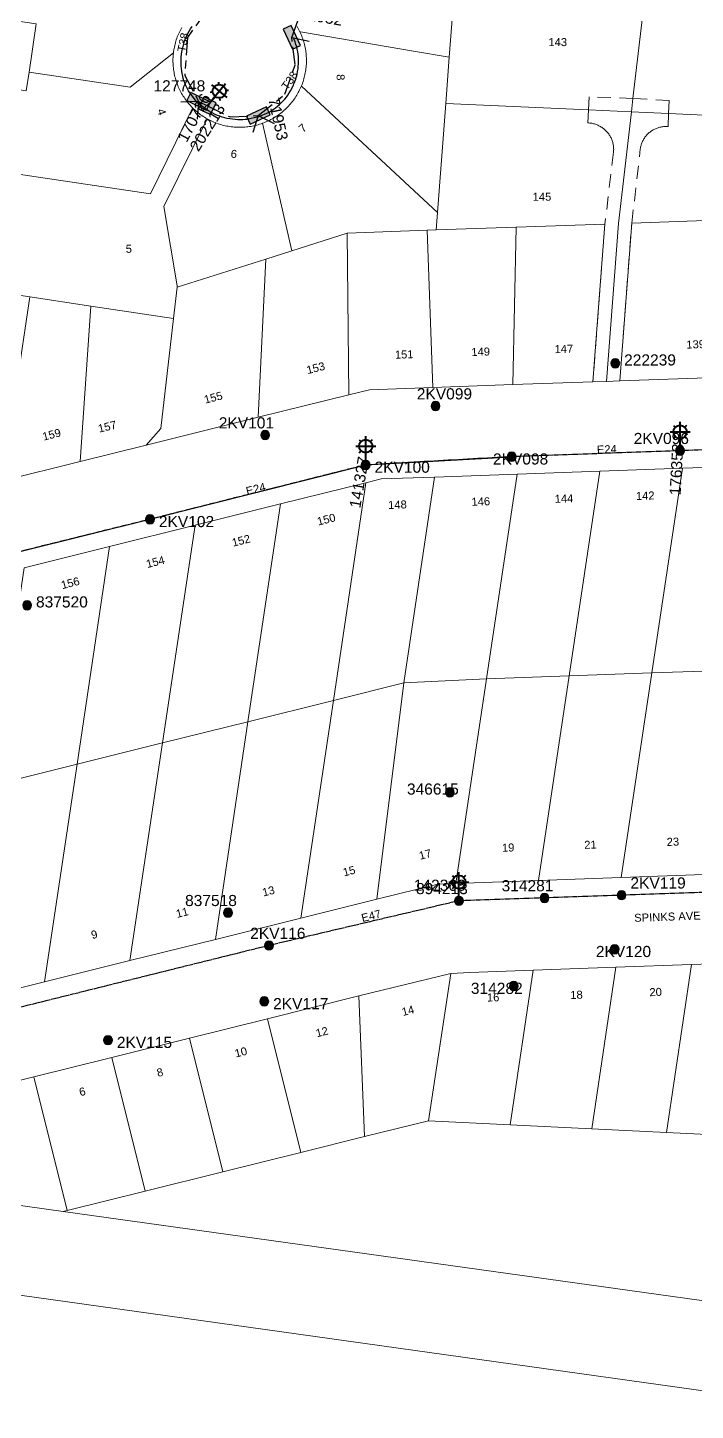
# Model space of a CAD drawing. Header units: metres. Extents: x 267914 to 271639, y 6093026 to 6094842.
# Drawn here: x 270741.1 to 270891.3, y 6093958 to 6094268.9 of the extents above; entities that cross this region are included whole.
import ezdxf
from ezdxf.enums import TextEntityAlignment as Align

# ---------------------------------------------------------------- set-up
doc = ezdxf.new("R2010")
doc.units = ezdxf.units.M
for name, pattern in [('Cable Exist OH', [1, 1, 0]), ('Cable Exist UG', [8.2, 4, -1.2, 1.8, -1.2]), ('Dash', [5, 3, -2])]:
    doc.linetypes.add(name, pattern=pattern)
doc.layers.get('0').update_dxf_attribs({"color": 6})
for name, color, linetype, lineweight in [('Cadastre Easements_SP_EXT', 9, 'Continuous', 5), ('Cadastre Land Parcels_SP_EXT', 9, 'Continuous', 5), ('Cadastre Roads_SP_EXT', 9, 'Continuous', 5)]:
    doc.layers.add(name, color=color, linetype=linetype, lineweight=lineweight)
for name, color, linetype in [('Equip_SP_SL_EXT', 7, 'Continuous'), ('Mains_LV_EXT', 7, 'Continuous'), ('Mains_SL_EXT', 7, 'Continuous'), ('OH_Details_SP_MISC', 7, 'Continuous'), ('SupportsOH_SP_TR_HV_LV_SL_EXT', 7, 'Continuous'), ('SupportsUG_SP_LV_EXT', 7, 'Continuous'), ('SupportsUG_SP_LV_SL_EXT', 7, 'Continuous'), ('Trench_SP_EXT', 7, 'Continuous')]:
    doc.layers.add(name, color=color, linetype=linetype)
doc.layers.get('0').freeze()
doc.styles.add('COLUMN_LABEL', font='arial.ttf')
doc.styles.add('iecARIAL', font='arial.ttf', dxfattribs={"height": 2})
doc.styles.add('POLE_LABEL', font='arial.ttf')
doc.styles.get("Standard").update_dxf_attribs({"font": 'arial.ttf'})

# ---------------------------------------------------------------- blocks, each defined once
blk = doc.blocks.new('COLUMN_EXT')
blk.add_hatch(color=256).paths.add_polyline_path([(-1.49, 1.48), (-1.49, -1.49), (1.48, -1.49), (1.48, 1.48)])
blk.add_lwpolyline([(-1.49, -1.49), (1.48, -1.49), (1.48, 1.48), (-1.49, 1.48)], close=True)
for tag, height, style, flags, p in [('ASSET_NUM', 2.5, 'COLUMN_LABEL', 8, (2, 2)), ('STRUCTURE_PLANT_NUMBER', 0.2, 'POLE_LABEL', 9, (1.81, 0.03)), ('STREET_CODE', 0.2, 'COLUMN_LABEL', 9, (1.81, -0.2))]:
    blk.add_attdef(tag, text='', height=height, dxfattribs=dict(style=style, flags=flags)).set_placement(p, align=Align.MIDDLE_LEFT)
at = {"flags": 1}
blk.add_attdef('Z', (1.81, -2.35), '', height=0.2, dxfattribs=at)
at = {"flags": 9}
for tag, p in [('COLUMN_TYPE', (1.81, -0.4)), ('OWNED_BY', (1.81, -0.6)), ('STATE', (1.81, -0.8)), ('USAGE', (1.81, -1)), ('STREETNAME', (1.81, -1.6)), ('SUBURB', (1.81, -1.8)), ('LEGEND', (1.81, -1.2)), ('LOCATION', (1.81, -1.4)), ('NOTES', (1.81, -2))]:
    blk.add_attdef(tag, text='', height=0.2, dxfattribs=at).set_placement(p, align=Align.MIDDLE_LEFT)
blk = doc.blocks.new('PILLAR_EXT')
blk.add_hatch(color=256).paths.add_polyline_path([(-2.475, 0.99), (-2.475, -0.99), (2.475, -0.99), (2.475, 0.99)])
blk.add_lwpolyline([(-2.475, -0.99), (2.475, -0.99), (2.475, 0.99), (-2.475, 0.99)], close=True)
at = {"style": 'iecARIAL', "flags": 8}
blk.add_attdef('ASSET_NUM', (1.5, 3.5), '', height=2.5, dxfattribs=at)
for tag, p, flags in [('OWNED_BY', (0, -0.2), 9), ('STATE', (0, -0.4), 9), ('SUPPORT_TYPE', (0, -0.6), 9), ('STREETNAME', (0, -1.8), 9), ('SUBURB', (0, -2), 1), ('USAGE', (0, -0.8), 9), ('LEGEND', (0, -1), 9), ('LOCATION', (0, -1.2), 9), ('NOTES', (0, -1.4), 9), ('PARENT', (0, -1.6), 9)]:
    blk.add_attdef(tag, p, '', height=0.2, dxfattribs=dict(flags=flags))
blk = doc.blocks.new('SL_LANTERN_EXT')
at = {"lineweight": 40}
for p, q in [((0, 1.97), (0, 6.47)), ((-2.25, 4.22), (2.25, 4.22)), ((-1.46, 5.68), (-1.06, 5.28)), ((-1.46, 2.76), (-1.06, 3.16)), ((1.46, 5.68), (1.06, 5.28)), ((1.46, 2.76), (1.06, 3.16)), ((0, 0), (0, 2.72))]:
    blk.add_line(p, q, dxfattribs=at)
blk.add_circle((0, 4.22), 1.5, dxfattribs=at)
at = {"style": 'iecARIAL', "flags": 8}
blk.add_attdef('ASSET_NUM', (1.5, 1.5), '', height=2.5, dxfattribs=at)
for tag, p, height, flags in [('OPERATING_VOLTAGE', (0.98, -1.65), 0.2, 9), ('ORIENTATION', (0.98, -1.85), 0.2, 9), ('OWNED_BY', (0.98, -2.05), 0.2, 9), ('STATE', (0.98, -2.25), 0.2, 9), ('CONSTRUCTED_VOLTAGE', (0.98, -0.65), 0.2, 9), ('CONTROL_TYPE', (0.98, -0.85), 0.2, 9), ('LANTERN_PURPOSE', (0.98, -1.05), 0.2, 9), ('LANTERN_TYPE', (0.98, -1.25), 0.2, 9), ('NO_PHASES', (0.98, -1.45), 0.2, 9), ('USAGE', (0.98, -2.45), 0.2, 9), ('CEXIST', (0.98, -2.65), 0.2, 9), ('CNEW', (0.98, -2.85), 0.2, 9), ('CNUMBER', (0.98, -3.05), 0.2, 9), ('CREMOVE', (0.98, -3.25), 0.2, 9), ('LNUMBER', (2.18, -3.25), 2.5, 8), ('CREPLACE', (0.98, -3.45), 0.2, 9), ('LKINGHEIGHT', (0.98, -3.65), 0.2, 9), ('LBRACKET', (0.98, -3.85), 0.2, 9), ('LBRACKETVOCAB', (0.98, -4.05), 0.2, 9), ('LCATEGORY', (0.98, -4.25), 0.2, 9), ('LCHARGE1', (0.98, -4.45), 0.2, 9), ('LCHARGE1PERCENT', (0.98, -4.65), 0.2, 9), ('LCHARGE2', (0.98, -4.85), 0.2, 9), ('LCHARGE2PERCENT', (0.98, -5.05), 0.2, 9), ('LCHARGE3', (0.98, -5.25), 0.2, 9), ('LCHARGE3PERCENT', (0.98, -5.45), 0.2, 9), ('LEXIST', (0.98, -5.65), 0.2, 9), ('LLAMP', (0.98, -5.85), 0.2, 9), ('LLAMPVOCAB', (0.98, -6.05), 0.2, 9), ('LMAST', (0.98, -6.25), 0.2, 9), ('STREETNAME', (0.98, -9.25), 0.2, 9), ('SUBURB', (0.98, -9.45), 0.2, 1), ('LMASTVOCAB', (0.98, -6.45), 0.2, 9), ('LNEW', (0.98, -6.65), 0.2, 9), ('LANTNUMBER', (0.98, -6.85), 0.2, 9), ('LOUTREACH', (0.98, -7.25), 0.2, 9), ('LOUTREACHVOCAB', (0.98, -7.45), 0.2, 9), ('LRATECODE', (0.98, -7.65), 0.2, 9), ('LREMOVE', (0.98, -7.85), 0.2, 9), ('LREPLACE', (0.98, -8.05), 0.2, 9), ('LTYPE', (0.98, -8.25), 0.2, 9), ('LTYPEVOCAB', (0.98, -8.45), 0.2, 9), ('LEGEND', (0.98, -8.65), 0.2, 9), ('LOCATION', (0.98, -8.85), 0.2, 9), ('NOTES', (0.98, -9.05), 0.2, 9)]:
    blk.add_attdef(tag, p, '', height=height, dxfattribs=dict(flags=flags))
blk = doc.blocks.new('POLE_EXT')
blk.add_hatch(color=256).paths.add_polyline_path([(-1, 0, 1), (1, 0, 1)])
blk.add_lwpolyline([(-1, 0, 1), (1, 0, 1)], format="xyb", close=True)
for tag, height, flags, p in [('pNumber', 2.5, 8, (-17.84, 2.07)), ('OWNED_BY', 0.2, 9, (1.35, -0.4)), ('SPECIAL_USE', 0.2, 9, (1.35, -0.8)), ('STATE', 0.2, 9, (1.35, -1)), ('cLV', 0.2, 9, (1.35, -1.4)), ('hDepth', 0.2, 9, (1.35, -1.6)), ('hDia', 0.2, 9, (1.35, -1.8)), ('cHV', 0.2, 9, (1.35, -2)), ('PARENT', 0.2, 9, (1.35, -0.6)), ('USAGE', 0.2, 9, (1.35, -1.2)), ('LBRACKET', 0.2, 9, (1.35, -2.2)), ('LExisting', 0.2, 9, (1.35, -2.4)), ('LANTNUMBER', 0.2, 9, (1.35, -2.6)), ('LOther', 0.2, 9, (1.35, -2.8)), ('LRemove', 0.2, 9, (1.35, -3)), ('LEGEND', 0.2, 9, (1.35, -3.2)), ('cLinedev', 0.2, 9, (1.35, -3.4)), ('pExisting', 0.2, 9, (1.35, -3.8)), ('pFooting', 0.2, 9, (1.35, -4.4)), ('pNew', 0.2, 9, (1.35, -4.6)), ('pRelocate', 0.2, 9, (1.35, -5)), ('pRemove', 0.2, 9, (1.35, -5.2)), ('pReplace', 0.2, 9, (1.35, -5.4)), ('pStay', 0.2, 9, (1.35, -5.6)), ('pType', 0.2, 9, (1.35, -5.8)), ('cspan', 0.2, 9, (1.35, -6)), ('STREETNAME', 0.2, 9, (1.35, -6.2)), ('LOCATION', 0.2, 9, (1.35, -3.6)), ('PFNUMBER', 0.2, 9, (1.35, -4)), ('NEWPFNUMBER', 0.2, 9, (1.35, -4.2)), ('SUBURB', 0.2, 9, (1.35, -6.4)), ('OPERATED_BY', 0.2, 9, (1.36, -7.01)), ('NOTES', 0.2, 9, (1.35, -6.6)), ('MAINTAINED_BY', 0.2, 9, (1.36, -6.81))]:
    blk.add_attdef(tag, text='', height=height, dxfattribs=dict(flags=flags)).set_placement(p, align=Align.MIDDLE_LEFT)
at = {"style": 'POLE_LABEL'}
for tag, height, flags, p in [('ASSET_NUM', 2.5, 8, (2, 2)), ('STRUCTURE_PLANT_NUMBER', 0.2, 9, (1.35, 0.03)), ('STREET_CODE', 0.2, 9, (1.35, -0.2))]:
    blk.add_attdef(tag, text='', height=height, dxfattribs=dict(at, flags=flags)).set_placement(p, align=Align.MIDDLE_LEFT)
at = {"flags": 1}
blk.add_attdef('Z', (1.35, -7.33), '', height=0.2, dxfattribs=at)

msp = doc.modelspace()

# ---------------------------------------------------------------- linework, layer by layer
at = {"layer": 'Cadastre Easements_SP_EXT', "linetype": 'Dash'}
msp.add_lwpolyline([(270885.29388, 6094249.5671), (270885.43519, 6094252.48833), (270877.2876, 6094252.92914), (270867.43888, 6094253.28902), (270867.29994, 6094250.37277), (270867.16794, 6094247.43899), (270867.38283, 6094247.42644), (270867.59728, 6094247.40609), (270867.80849, 6094247.37775), (270868.01667, 6094247.34204), (270868.22269, 6094247.29962), (270868.42784, 6094247.24899), (270868.63018, 6094247.19359), (270868.83078, 6094247.12888), (270869.02922, 6094247.05942), (270869.22464, 6094246.98281), (270869.41767, 6094246.90014), (270869.60767, 6094246.80839), (270869.79378, 6094246.71252), (270869.9775, 6094246.60973), (270870.15755, 6094246.50001), (270870.33262, 6094246.38597), (270870.50379, 6094246.26695), (270870.67021, 6094246.13884), (270870.83273, 6094246.00661), (270870.99114, 6094245.86941), (270871.14262, 6094245.72594), (270871.28999, 6094245.57835), (270871.43346, 6094245.42579), (270871.56958, 6094245.26803), (270871.70007, 6094245.10724), (270871.82602, 6094244.94018), (270871.94461, 6094244.76922), (270872.05757, 6094244.59588), (270872.16491, 6094244.41843), (270872.2651, 6094244.236), (270872.35859, 6094244.05228), (270872.44666, 6094243.86336), (270872.52652, 6094243.67335), (270872.60074, 6094243.48119), (270872.66783, 6094243.28491), (270872.72669, 6094243.0895), (270872.77992, 6094242.88868), (270872.8258, 6094242.68785), (270872.86281, 6094242.48487), (270872.89483, 6094242.28167), (270872.91886, 6094242.07738), (270872.93465, 6094241.87266), (270872.94396, 6094241.66708), (270872.94591, 6094241.46215), (270872.9405, 6094241.257), (270872.92621, 6094241.05249), (270872.90695, 6094240.84713), (270870.99416, 6094224.68224), (270868.28826, 6094189.20443), (270871.29778, 6094189.30874), (270874.31704, 6094189.41543), (270877.02208, 6094224.89301), (270878.93573, 6094241.56645), (270878.96495, 6094241.76814), (270879.00217, 6094241.9681), (270879.0461, 6094242.16719), (270879.09739, 6094242.3665), (270879.15538, 6094242.56212), (270879.22052, 6094242.75472), (270879.29236, 6094242.94667), (270879.37178, 6094243.13473), (270879.45683, 6094243.32105), (270879.54924, 6094243.50348), (270879.64748, 6094243.68309), (270879.75157, 6094243.85881), (270879.86215, 6094244.03193), (270879.97966, 6094244.20008), (270880.10279, 6094244.36346), (270880.23177, 6094244.52295), (270880.36572, 6094244.67747), (270880.50552, 6094244.82938), (270880.65116, 6094244.97437), (270880.80091, 6094245.11547), (270880.95672, 6094245.24985), (270881.11816, 6094245.38034), (270881.28154, 6094245.50391), (270881.45077, 6094245.6225), (270881.62324, 6094245.73546), (270881.80091, 6094245.84236), (270881.98118, 6094245.94256), (270882.16577, 6094246.03669), (270882.35274, 6094246.12412), (270882.54426, 6094246.20549), (270882.73729, 6094246.28015), (270882.93227, 6094246.34875), (270883.13309, 6094246.41064), (270883.3324, 6094246.46452), (270883.53452, 6094246.51235), (270883.73902, 6094246.55238), (270883.9446, 6094246.58636), (270884.1504, 6094246.61254), (270884.35815, 6094246.63289), (270884.57087, 6094246.64414), (270884.78295, 6094246.64847), (270884.99675, 6094246.64695), (270885.2084, 6094246.63656), (270885.29388, 6094249.5671)], close=True, dxfattribs=at)
at = {"layer": 'Cadastre Land Parcels_SP_EXT', "linetype": 'Continuous'}
for points in [[(270801.74854, 6094269.09967), (270801.91841, 6094268.80544), (270802.08191, 6094268.50705), (270802.23808, 6094268.20557), (270802.38781, 6094267.90091), (270802.49027, 6094267.8836), (270827.90737, 6094263.57889), (270835.96577, 6094262.21335), (270837.3473, 6094280.30317)], [(270743.07987, 6094269.74318), (270741.45455, 6094258.84549), (270764.22723, 6094255.4529), (270773.92889, 6094263.15957), (270773.92889, 6094263.15957), (270773.97094, 6094263.49603), (270774.0204, 6094263.83063), (270774.078, 6094264.16541), (270774.14301, 6094264.49746), (270774.21536, 6094264.8287), (270774.29512, 6094265.1581), (270774.3823, 6094265.48563), (270774.47682, 6094265.81149), (270774.57876, 6094266.13453), (270774.6882, 6094266.45473), (270774.80498, 6094266.77308), (270774.92829, 6094267.08869), (270775.05911, 6094267.40148), (270775.19647, 6094267.71144), (270775.34133, 6094268.01769), (270775.49273, 6094268.32102), (270775.65164, 6094268.62056), (270775.81709, 6094268.91638)], [(270738.06046, 6094236.08138), (270768.74068, 6094231.50955), (270778.19545, 6094250.76085), (270778.23113, 6094250.83443), (270777.99484, 6094251.07514), (270777.76421, 6094251.32203), (270777.53825, 6094251.57307), (270777.31874, 6094251.83021), (270777.1056, 6094252.09141), (270776.89731, 6094252.35782), (270776.69618, 6094252.62829), (270776.5007, 6094252.90398), (270776.31078, 6094253.18373), (270776.12811, 6094253.46772), (270775.95189, 6094253.7548), (270775.78202, 6094254.047), (270775.61861, 6094254.3423), (270775.46173, 6094254.64183), (270775.312, 6094254.94455), (270775.16873, 6094255.25036), (270775.03279, 6094255.55934), (270774.90408, 6094255.87151), (270774.90408, 6094255.87151), (270774.78183, 6094256.18589), (270774.66682, 6094256.50336), (270774.55915, 6094256.824), (270774.45871, 6094257.14589), (270774.36561, 6094257.47086), (270774.27975, 6094257.79707), (270774.20122, 6094258.12541), (270774.13003, 6094258.45595), (270774.06687, 6094258.78773), (270774.01113, 6094259.12065), (270773.96184, 6094259.45472), (270773.92147, 6094259.79004), (270773.88764, 6094260.12552), (270773.86194, 6094260.46225), (270773.84356, 6094260.80012), (270773.8334, 6094261.1372), (270773.82969, 6094261.47542), (270773.8342, 6094261.81285), (270773.84683, 6094262.15046), (270773.86679, 6094262.48736), (270773.89418, 6094262.82338), (270773.92889, 6094263.15957), (270764.22723, 6094255.4529), (270741.45455, 6094258.84549), (270740.83128, 6094254.66233)], [(270734.0839, 6094209.4226), (270741.62451, 6094208.29874), (270755.32136, 6094206.2557), (270773.9841, 6094203.47207), (270774.80445, 6094210.49831), (270774.75047, 6094210.82435), (270771.78815, 6094228.60977), (270781.49131, 6094248.36483), (270781.49131, 6094248.36483), (270781.19478, 6094248.53549), (270780.90302, 6094248.71312), (270780.61435, 6094248.89686), (270780.33124, 6094249.08766), (270780.05123, 6094249.28455), (270779.77678, 6094249.48754), (270779.50621, 6094249.69759), (270779.24122, 6094249.91277), (270778.9809, 6094250.13502), (270778.72544, 6094250.36238), (270778.47546, 6094250.59585), (270778.23113, 6094250.83443), (270778.19545, 6094250.76085), (270768.74068, 6094231.50955), (270738.06046, 6094236.08138)]]:
    msp.add_lwpolyline(points, dxfattribs=at)
for points in [[(270877.28751, 6094252.92915), (270879.81532, 6094274.43929), (270873.80084, 6094275.1115), (270855.10754, 6094277.20092), (270837.3473, 6094280.30317), (270835.96577, 6094262.21335), (270835.17122, 6094251.79558), (270867.29992, 6094250.37289), (270876.94637, 6094249.91136), (270877.28751, 6094252.92915)], [(270743.07987, 6094269.74318), (270703.87185, 6094275.58082), (270701.62334, 6094260.49988), (270740.83128, 6094254.66233), (270741.45455, 6094258.84549), (270743.07987, 6094269.74318)], [(270928.79152, 6094268.96647), (270910.65719, 6094270.99264), (270892.49255, 6094273.02394), (270879.81532, 6094274.43929), (270877.28751, 6094252.92915), (270876.94637, 6094249.91136), (270885.29389, 6094249.56712), (270925.69643, 6094247.71055), (270928.79152, 6094268.96647)], [(270835.17122, 6094251.79558), (270835.96577, 6094262.21335), (270827.90737, 6094263.57889), (270802.49027, 6094267.8836), (270802.38781, 6094267.90091), (270802.5294, 6094267.59405), (270802.66464, 6094267.284), (270802.79255, 6094266.97086), (270802.91321, 6094266.65551), (270803.02654, 6094266.3369), (270803.13342, 6094266.01625), (270803.23227, 6094265.69339), (270803.32457, 6094265.36833), (270803.40876, 6094265.04114), (270803.48649, 6094264.71175), (270803.55609, 6094264.38112), (270803.61846, 6094264.04837), (270803.6734, 6094263.71545), (270803.7203, 6094263.38031), (270803.75979, 6094263.04492), (270803.79203, 6094262.70846), (270803.81694, 6094262.37173), (270803.83364, 6094262.03386), (270803.84309, 6094261.69572), (270803.84512, 6094261.3575), (270803.83902, 6094261.01998), (270803.82551, 6094260.68228), (270803.80475, 6094260.34441), (270803.77578, 6094260.00839), (270803.73938, 6094259.67211), (270803.69575, 6094259.33662), (270803.6446, 6094259.00299), (270803.58533, 6094258.67015), (270803.51952, 6094258.33811), (270803.44541, 6094258.00881), (270803.36406, 6094257.68039), (270803.27599, 6094257.35373), (270803.1798, 6094257.02991), (270803.07698, 6094256.70785), (270802.96594, 6094256.38861), (270802.84917, 6094256.07212), (270802.72409, 6094255.75756), (270802.76508, 6094255.71878), (270833.29963, 6094227.29794), (270835.17122, 6094251.79558)], [(270813.00309, 6094222.66066), (270817.08317, 6094222.80314), (270830.9998, 6094223.28799), (270832.99903, 6094223.35769), (270833.29963, 6094227.29794), (270802.76508, 6094255.71878), (270802.72409, 6094255.75756), (270802.59247, 6094255.44566), (270802.45423, 6094255.13773), (270802.30857, 6094254.83246), (270802.15708, 6094254.53106), (270801.99738, 6094254.2325), (270801.83184, 6094253.93773), (270801.65968, 6094253.64677), (270801.4809, 6094253.3596), (270801.29549, 6094253.07729), (270801.10425, 6094252.79877), (270800.90638, 6094252.52512), (270800.70189, 6094252.25517), (270800.49237, 6094251.99018), (270800.27622, 6094251.72995), (270800.05494, 6094251.47458), (270799.82713, 6094251.22495), (270799.5942, 6094250.98018), (270799.35544, 6094250.74027), (270799.11173, 6094250.50628), (270798.86289, 6094250.27803), (270798.60823, 6094250.0556), (270798.34933, 6094249.83804), (270798.08539, 6094249.62737), (270797.81642, 6094249.42155), (270797.54312, 6094249.22254), (270797.26566, 6094249.03042), (270796.98318, 6094248.84412), (270796.69724, 6094248.66366), (270796.40698, 6094248.49017), (270796.11336, 6094248.32349), (270795.81551, 6094248.16264), (270795.5142, 6094248.00973), (270795.21025, 6094247.86266), (270794.90206, 6094247.72353), (270794.59122, 6094247.59024), (270794.27781, 6094247.46481), (270793.96088, 6094247.34635), (270800.54351, 6094218.69408), (270813.00309, 6094222.66066)], [(270874.00763, 6094224.78656), (270876.94637, 6094249.91136), (270867.29992, 6094250.37289), (270835.17122, 6094251.79558), (270833.29963, 6094227.29794), (270832.99903, 6094223.35769), (270850.99654, 6094223.98512), (270870.99407, 6094224.68215), (270868.28818, 6094189.2045), (270871.29767, 6094189.30882), (270874.00763, 6094224.78656)], [(270788.9722, 6094246.44439), (270788.63265, 6094246.44571), (270788.29301, 6094246.45402), (270787.9539, 6094246.47027), (270787.61462, 6094246.49447), (270787.27675, 6094246.52574), (270786.93958, 6094246.56488), (270786.60294, 6094246.61107), (270786.26781, 6094246.66522), (270785.93409, 6094246.72741), (270785.60178, 6094246.79754), (270785.27098, 6094246.87377), (270784.94158, 6094246.95893), (270784.6144, 6094247.05009), (270784.2904, 6094247.14937), (270783.96772, 6094247.25661), (270783.64742, 6094247.36985), (270783.33013, 6094247.49113), (270783.01593, 6094247.61948), (270782.70403, 6094247.75489), (270782.39602, 6094247.89631), (270782.09109, 6094248.04577), (270781.78926, 6094248.2023), (270781.49131, 6094248.36483), (270771.78815, 6094228.60977), (270774.75047, 6094210.82435), (270774.80445, 6094210.49831), (270794.68087, 6094216.82664), (270800.54351, 6094218.69408), (270793.96088, 6094247.34635), (270793.64058, 6094247.23373), (270793.31764, 6094247.12897), (270792.99204, 6094247.03118), (270792.66459, 6094246.94126), (270792.33538, 6094246.85823), (270792.0044, 6094246.78217), (270791.67147, 6094246.71495), (270791.33766, 6094246.65374), (270791.00191, 6094246.60145), (270790.66519, 6094246.55604), (270790.32828, 6094246.51868), (270789.98962, 6094246.4882), (270789.6506, 6094246.46665), (270789.31149, 6094246.45199), (270788.9722, 6094246.44439)], [(270874.31697, 6094189.41535), (270877.02198, 6094224.893), (270908.217, 6094225.97993), (270922.60479, 6094226.48166), (270925.69643, 6094247.71055), (270885.29389, 6094249.56712), (270876.94637, 6094249.91136), (270874.00763, 6094224.78656), (270871.29767, 6094189.30882), (270874.31697, 6094189.41535)], [(270830.9998, 6094223.28799), (270817.08317, 6094222.80314), (270813.00309, 6094222.66066), (270813.37047, 6094186.29579), (270818.03196, 6094187.45207), (270832.29502, 6094187.94982), (270830.9998, 6094223.28799)], [(270850.99654, 6094223.98512), (270832.99903, 6094223.35769), (270830.9998, 6094223.28799), (270832.29502, 6094187.94982), (270850.29165, 6094188.57716), (270850.99654, 6094223.98512)], [(270868.28818, 6094189.2045), (270870.99407, 6094224.68215), (270850.99654, 6094223.98512), (270850.29165, 6094188.57716), (270868.28818, 6094189.2045)], [(270902.58305, 6094190.39805), (270908.217, 6094225.97993), (270877.02198, 6094224.893), (270874.31697, 6094189.41535), (270902.58305, 6094190.39805)], [(270813.37047, 6094186.29579), (270813.00309, 6094222.66066), (270800.54351, 6094218.69408), (270794.68087, 6094216.82664), (270792.98047, 6094181.23319), (270813.37047, 6094186.29579)], [(270792.98047, 6094181.23319), (270794.68087, 6094216.82664), (270774.80445, 6094210.49831), (270773.9841, 6094203.47207), (270771.09607, 6094178.74062), (270767.78465, 6094174.97659), (270792.98047, 6094181.23319)], [(270741.62451, 6094208.29874), (270734.0839, 6094209.4226), (270726.54577, 6094210.54451), (270723.84836, 6094192.44807), (270719.45452, 6094162.97846), (270735.46366, 6094166.95281), (270741.62451, 6094208.29874)], [(270755.32136, 6094206.2557), (270741.62451, 6094208.29874), (270735.46366, 6094166.95281), (270752.98611, 6094171.30381), (270755.32136, 6094206.2557)], [(270773.9841, 6094203.47207), (270755.32136, 6094206.2557), (270752.98611, 6094171.30381), (270767.78465, 6094174.97659), (270771.09607, 6094178.74062), (270773.9841, 6094203.47207)], [(270907.00737, 6094170.4317), (270888.41256, 6094169.77336), (270881.5356, 6094123.76231), (270900.12873, 6094124.41862), (270907.00737, 6094170.4317)], [(270825.71945, 6094121.50938), (270832.62821, 6094167.79992), (270820.62302, 6094167.37654), (270817.20083, 6094166.5243), (270809.90429, 6094117.57796), (270825.71945, 6094121.50938)], [(270851.22382, 6094168.45941), (270832.62821, 6094167.79992), (270825.71945, 6094121.50938), (270844.34951, 6094122.44642), (270851.22382, 6094168.45941)], [(270869.81775, 6094169.11687), (270851.22382, 6094168.45941), (270844.34951, 6094122.44642), (270862.94335, 6094123.10388), (270869.81775, 6094169.11687)], [(270888.41256, 6094169.77336), (270869.81775, 6094169.11687), (270862.94335, 6094123.10388), (270881.5356, 6094123.76231), (270888.41256, 6094169.77336)], [(270809.90429, 6094117.57796), (270817.20083, 6094166.5243), (270797.99246, 6094161.75046), (270790.68709, 6094112.80191), (270809.90429, 6094117.57796)], [(270797.99246, 6094161.75046), (270778.78339, 6094156.97555), (270771.47086, 6094108.02373), (270790.68709, 6094112.80191), (270797.99246, 6094161.75046)], [(270778.78339, 6094156.97555), (270759.57511, 6094152.19958), (270752.25454, 6094103.24759), (270771.47086, 6094108.02373), (270778.78339, 6094156.97555)], [(270733.0391, 6094098.47038), (270740.36683, 6094147.42458), (270759.57511, 6094152.19958), (270752.25454, 6094103.24759), (270733.0391, 6094098.47038)], [(270874.64822, 6094077.74896), (270881.5356, 6094123.76231), (270862.94335, 6094123.10388), (270856.05932, 6094077.09062), (270874.64822, 6094077.74896)], [(270900.12873, 6094124.41862), (270881.5356, 6094123.76231), (270874.64822, 6094077.74896), (270893.23791, 6094078.40722), (270900.12873, 6094124.41862)], [(270819.7018, 6094072.88113), (270825.71945, 6094121.50938), (270809.90429, 6094117.57796), (270802.58673, 6094068.62712), (270819.7018, 6094072.88113)], [(270833.41252, 6094076.28936), (270837.46955, 6094076.43431), (270844.34951, 6094122.44642), (270825.71945, 6094121.50938), (270819.7018, 6094072.88113), (270833.41252, 6094076.28936)], [(270856.05932, 6094077.09062), (270862.94335, 6094123.10388), (270844.34951, 6094122.44642), (270837.46955, 6094076.43431), (270856.05932, 6094077.09062)], [(270802.58673, 6094068.62712), (270809.90429, 6094117.57796), (270790.68709, 6094112.80191), (270783.36485, 6094063.84691), (270802.58673, 6094068.62712)], [(270790.68709, 6094112.80191), (270771.47086, 6094108.02373), (270764.14296, 6094059.06962), (270783.36485, 6094063.84691), (270790.68709, 6094112.80191)], [(270764.14296, 6094059.06962), (270771.47086, 6094108.02373), (270752.25454, 6094103.24759), (270744.92028, 6094054.29126), (270764.14296, 6094059.06962)], [(270744.92028, 6094054.29126), (270752.25454, 6094103.24759), (270733.0391, 6094098.47038), (270725.69769, 6094049.51282), (270744.92028, 6094054.29126)], [(270901.6674, 6094019.63202), (270884.83385, 6094020.45528), (270890.46479, 6094058.16951), (270907.51184, 6094058.7737), (270901.6674, 6094019.63202)], [(270831.27337, 6094023.07584), (270836.29481, 6094056.21524), (270815.6468, 6094051.13514), (270816.91402, 6094019.50685), (270831.27337, 6094023.07584)], [(270854.8224, 6094056.90883), (270840.6224, 6094056.37795), (270836.29481, 6094056.21524), (270831.27337, 6094023.07584), (270849.63569, 6094022.17715), (270854.8224, 6094056.90883)], [(270873.41774, 6094057.56637), (270854.8224, 6094056.90883), (270849.63569, 6094022.17715), (270867.9988, 6094021.27836), (270873.41774, 6094057.56637)], [(270890.46479, 6094058.16951), (270873.41774, 6094057.56637), (270867.9988, 6094021.27836), (270884.83385, 6094020.45528), (270890.46479, 6094058.16951)], [(270816.91402, 6094019.50685), (270815.6468, 6094051.13514), (270795.06742, 6094046.02086), (270802.55537, 6094015.9398), (270816.91402, 6094019.50685)], [(270802.55537, 6094015.9398), (270795.06742, 6094046.02086), (270777.56404, 6094041.66739), (270785.05032, 6094011.59128), (270802.55537, 6094015.9398)], [(270785.05032, 6094011.59128), (270777.56404, 6094041.66739), (270760.06217, 6094037.31692), (270767.54695, 6094007.24072), (270785.05032, 6094011.59128)], [(270767.54695, 6094007.24072), (270760.06217, 6094037.31692), (270742.55959, 6094032.9653), (270750.04349, 6094002.89219), (270767.54695, 6094007.24072)], [(270642.22743, 6093997.43359), (270374.61166, 6094034.86772), (270352.30511, 6093874.71017), (270410.54184, 6093825.96788), (270482.14426, 6093871.67753), (270536.88451, 6093881.9386), (270572.05777, 6093888.53122), (270671.50969, 6093866.38447), (270723.80508, 6093763.90909), (270794.73202, 6093730.97666), (270818.25455, 6093717.09501), (270865.33301, 6093693.86), (270905.76506, 6093733.34406), (270955.29457, 6093772.12455), (271042.75217, 6093822.27027), (271057.51962, 6093939.34403), (270683.60543, 6093991.64745), (270642.22743, 6093997.43359)], [(270750.04349, 6094002.89219), (270742.55959, 6094032.9653), (270722.61524, 6094028.00834), (270728.19645, 6094005.59676), (270749.16113, 6094002.67366), (270750.04349, 6094002.89219)], [(271060.76036, 6093962.29116), (271067.91389, 6094010.00571), (270978.12485, 6094015.88884), (270962.83244, 6094016.63692), (270947.54153, 6094017.38599), (270932.24992, 6094018.13399), (270916.95822, 6094018.88305), (270901.6674, 6094019.63202), (270884.83385, 6094020.45528), (270867.9988, 6094021.27836), (270849.63569, 6094022.17715), (270831.27337, 6094023.07584), (270816.91402, 6094019.50685), (270802.55537, 6094015.9398), (270785.05032, 6094011.59128), (270767.54695, 6094007.24072), (270750.04349, 6094002.89219), (270749.16113, 6094002.67366), (271057.28942, 6093959.69745), (271060.76036, 6093962.29116)]]:
    msp.add_lwpolyline(points, close=True, dxfattribs=at)
at = {"layer": 'Cadastre Roads_SP_EXT', "linetype": 'Continuous'}
for points in [[(270775.81708, 6094268.91636), (270775.65159, 6094268.62063), (270775.49273, 6094268.321), (270775.34129, 6094268.01767), (270775.19647, 6094267.71143), (270775.05906, 6094267.40148), (270774.92828, 6094267.0887), (270774.80492, 6094266.77309), (270774.68818, 6094266.45466), (270774.57877, 6094266.13447), (270774.47686, 6094265.81144), (270774.38229, 6094265.48568), (270774.29513, 6094265.15807), (270774.21539, 6094264.82869), (270774.14298, 6094264.49745), (270774.07798, 6094264.16542), (270774.02041, 6094263.83066), (270773.97096, 6094263.49598), (270773.92884, 6094263.15962), (270773.89413, 6094262.82335), (270773.86685, 6094262.48735), (270773.8468, 6094262.15046), (270773.83417, 6094261.81287), (270773.82967, 6094261.47537), (270773.83338, 6094261.13716), (270773.84353, 6094260.80009), (270773.86199, 6094260.46223), (270773.88769, 6094260.12552), (270773.92151, 6094259.79005), (270773.96186, 6094259.45475), (270774.01114, 6094259.12069), (270774.06695, 6094258.78769), (270774.13, 6094258.45602), (270774.20126, 6094258.1254), (270774.27976, 6094257.79708), (270774.3656, 6094257.47088), (270774.45876, 6094257.14582), (270774.55916, 6094256.82404), (270774.66681, 6094256.50331), (270774.78178, 6094256.18585), (270774.90408, 6094255.87157), (270775.03275, 6094255.55932), (270775.16874, 6094255.25034), (270775.31197, 6094254.94454), (270775.46165, 6094254.64183), (270775.61865, 6094254.34238), (270775.78202, 6094254.047), (270775.95183, 6094253.75479), (270776.12809, 6094253.46771), (270776.31071, 6094253.18372), (270776.50065, 6094252.90397), (270776.69616, 6094252.62837), (270776.89732, 6094252.3578), (270777.10564, 6094252.09147), (270777.31872, 6094251.83017), (270777.53825, 6094251.57302), (270777.76413, 6094251.32206), (270777.99487, 6094251.07516), (270778.23109, 6094250.83444), (270778.47552, 6094250.59583), (270778.72543, 6094250.36235), (270778.9809, 6094250.13497), (270779.24122, 6094249.91279), (270779.50614, 6094249.69759), (270779.77671, 6094249.48751), (270780.05125, 6094249.28458), (270780.33127, 6094249.08766), (270780.61438, 6094248.89683), (270780.90305, 6094248.71315), (270781.19481, 6094248.53548), (270781.49134, 6094248.36488), (270781.7892, 6094248.20231), (270782.09111, 6094248.04574), (270782.39603, 6094247.89633), (270782.70404, 6094247.75486), (270783.01594, 6094247.61949), (270783.33013, 6094247.49118), (270783.64741, 6094247.36985), (270783.9677, 6094247.25655), (270784.29037, 6094247.14935), (270784.61445, 6094247.05009), (270784.94153, 6094246.95896), (270785.27091, 6094246.87375), (270785.6018, 6094246.79763), (270785.93409, 6094246.72742), (270786.2678, 6094246.66526), (270786.60292, 6094246.61104), (270786.93954, 6094246.56485), (270787.27678, 6094246.52573), (270787.61464, 6094246.49447), (270787.95391, 6094246.47028), (270788.293, 6094246.45403), (270788.63271, 6094246.44573), (270788.97225, 6094246.4444), (270789.31152, 6094246.452), (270789.65061, 6094246.46666), (270789.65061, 6094246.46666), (270789.98953, 6094246.4882), (270790.32827, 6094246.51867), (270790.66516, 6094246.55611), (270791.00187, 6094246.60141), (270791.33761, 6094246.65378), (270791.67149, 6094246.71497), (270792.0044, 6094246.78217), (270792.33537, 6094246.8582), (270792.66458, 6094246.94121), (270792.99202, 6094247.03111), (270793.3176, 6094247.12895), (270793.64053, 6094247.23368), (270793.96091, 6094247.34636), (270794.27775, 6094247.46486), (270794.59123, 6094247.59026), (270794.90207, 6094247.72351), (270795.21026, 6094247.86268), (270795.5142, 6094248.00971), (270795.8155, 6094248.16266), (270796.11336, 6094248.32346), (270796.40698, 6094248.49018), (270796.69724, 6094248.6637), (270796.98317, 6094248.84411), (270797.26566, 6094249.03044), (270797.54312, 6094249.2225), (270797.81642, 6094249.42154), (270798.0854, 6094249.62738), (270798.34935, 6094249.83808), (270798.60817, 6094250.05558), (270798.86285, 6094250.27802), (270799.11169, 6094250.5062), (270799.3555, 6094250.7403), (270799.59419, 6094250.98023), (270799.82706, 6094251.22492), (270800.05497, 6094251.47456), (270800.27618, 6094251.72994), (270800.49235, 6094251.99018), (270800.7019, 6094252.25519), (270800.90642, 6094252.52505), (270801.10431, 6094252.7988), (270801.29549, 6094253.07731), (270801.48094, 6094253.35963), (270801.65967, 6094253.6468), (270801.83186, 6094253.93776), (270801.99735, 6094254.23253), (270802.15709, 6094254.53109), (270802.30854, 6094254.83248), (270802.45424, 6094255.13766), (270802.59244, 6094255.44567), (270802.7241, 6094255.75748), (270802.84914, 6094256.07211), (270802.96597, 6094256.3886), (270803.07697, 6094256.70783), (270803.17976, 6094257.02988), (270803.27601, 6094257.3537), (270803.36406, 6094257.68034), (270803.44547, 6094258.00884), (270803.51947, 6094258.33804), (270803.58535, 6094258.67007), (270803.6446, 6094259.00298), (270803.69573, 6094259.3366), (270803.73944, 6094259.67207), (270803.77574, 6094260.00834), (270803.80479, 6094260.34443), (270803.82554, 6094260.68229), (270803.83896, 6094261.01997), (270803.84514, 6094261.35748), (270803.84303, 6094261.69578), (270803.83367, 6094262.03381), (270803.81689, 6094262.37176), (270803.79198, 6094262.70847), (270803.75984, 6094263.04491), (270803.72028, 6094263.3803), (270803.67339, 6094263.71542), (270803.61846, 6094264.04833), (270803.55612, 6094264.38116), (270803.48654, 6094264.71168), (270803.40874, 6094265.04106), (270803.32458, 6094265.36833), (270803.23221, 6094265.69338), (270803.13349, 6094266.01622), (270803.02655, 6094266.33695), (270802.91317, 6094266.65547), (270802.79254, 6094266.97081), (270802.66459, 6094267.28403), (270802.52948, 6094267.59407), (270802.38784, 6094267.90093), (270802.23807, 6094268.20559), (270802.08186, 6094268.50706), (270801.9184, 6094268.80545), (270801.7485, 6094269.09968)], [(270902.58307, 6094190.39807), (270874.31693, 6094189.4154), (270871.29767, 6094189.30882), (270868.28821, 6094189.20453), (270850.29158, 6094188.57721), (270832.29505, 6094187.94979), (270818.03199, 6094187.4521), (270813.37051, 6094186.29583), (270792.98045, 6094181.23317), (270767.78461, 6094174.97662), (270752.98616, 6094171.30381), (270735.46365, 6094166.95281)], [(270740.36682, 6094147.42452), (270759.57509, 6094152.19957), (270778.78336, 6094156.97549), (270797.99251, 6094161.75045), (270817.20086, 6094166.52435), (270820.62306, 6094167.3765), (270832.62823, 6094167.79992), (270851.22383, 6094168.45948), (270869.81775, 6094169.11692), (270888.41256, 6094169.77329), (270907.00736, 6094170.4317)], [(270893.23785, 6094078.40722), (270874.64816, 6094077.74899), (270856.05936, 6094077.09067), (270837.46959, 6094076.4343), (270833.41247, 6094076.28939), (270819.70177, 6094072.88114), (270802.5867, 6094068.62718), (270783.36492, 6094063.84693), (270764.14297, 6094059.06959), (270744.92031, 6094054.29119), (270725.69765, 6094049.51279)], [(270722.61525, 6094028.0084), (270742.55963, 6094032.96535), (270760.06218, 6094037.31688), (270777.56403, 6094041.66735), (270795.06738, 6094046.02091), (270815.64685, 6094051.13514), (270836.29486, 6094056.21519), (270840.62237, 6094056.37794), (270854.82237, 6094056.90884), (270873.4178, 6094057.56636), (270890.46478, 6094058.16949), (270907.51185, 6094058.77368)]]:
    msp.add_lwpolyline(points, dxfattribs=at)
msp.add_lwpolyline([(271057.28944, 6093959.69746), (270749.16119, 6094002.67365), (270728.19644, 6094005.59675), (270686.5412, 6094011.40683), (270685.06385, 6094001.46422), (270683.60548, 6093991.64745), (271057.51956, 6093939.34404), (271057.28944, 6093959.69746)], close=True, dxfattribs=at)
at = {"layer": 'Mains_LV_EXT', "linetype": 'Cable Exist UG'}
for points in [[(270782.99412, 6094274.98003), (270777.06701, 6094266.61901), (270776.47217, 6094258.06755), (270779.59359, 6094252.2694)], [(270793.01478, 6094249.11361), (270798.9957, 6094253.88592), (270801.31908, 6094260.5601), (270800.54031, 6094266.65104)], [(270779.59359, 6094252.2694), (270781.59816, 6094251.2745)], [(270781.59816, 6094251.2745), (270786.66116, 6094248.76176), (270793.01478, 6094249.11361)]]:
    msp.add_lwpolyline(points, dxfattribs=at)
at = {"layer": 'Mains_LV_EXT', "linetype": 'Cable Exist OH'}
for points in [[(270887.87169, 6094173.73272), (270850.01116, 6094172.3687)], [(270933.6463, 6094175.31962), (270887.87169, 6094173.73272)], [(270817.17051, 6094170.52529), (270768.65894, 6094158.3002)], [(270850.01116, 6094172.3687), (270817.17051, 6094170.52529)], [(270911.83965, 6094075.06253), (270874.71735, 6094073.78068)], [(270838.13908, 6094072.5176), (270795.41207, 6094062.46758)], [(270874.71735, 6094073.78068), (270838.13908, 6094072.5176)], [(270795.41207, 6094062.46758), (270737.297, 6094048.04022)]]:
    msp.add_lwpolyline(points, dxfattribs=at)
at = {"layer": 'Mains_LV_EXT', "color": 7, "linetype": 'Cable Exist OH', "lineweight": 0}
msp.add_lwpolyline([(270768.65894, 6094158.3002), (270710.99312, 6094143.9854)], dxfattribs=at)
at = {"layer": 'Mains_SL_EXT', "linetype": 'Cable Exist OH'}
for points in [[(270887.87169, 6094173.73272), (270850.01116, 6094172.3687), (270817.17051, 6094170.52529)], [(270933.6463, 6094175.31962), (270887.87169, 6094173.73272)], [(270817.17051, 6094170.52529), (270768.65894, 6094158.3002), (270710.99315, 6094143.98546)]]:
    msp.add_lwpolyline(points, dxfattribs=at)
at = {"layer": 'OH_Details_SP_MISC', "color": 7, "linetype": 'Continuous', "flags": 128}
msp.add_lwpolyline([(270666.32135, 6094131.36651), (270710.99309, 6094143.98544), (270768.65909, 6094158.30024), (270817.1704, 6094170.52527), (270850.01124, 6094172.3687)], dxfattribs=at)
at = {"layer": 'Trench_SP_EXT', "linetype": 'Cable Exist UG'}
for points in [[(270800.54026, 6094266.65107), (270802.22568, 6094271.34959)], [(270779.23588, 6094251.99569), (270777.96866, 6094253.72117), (270777.96866, 6094253.72117), (270777.64339, 6094254.19598), (270777.35434, 6094254.65521), (270777.0914, 6094255.11526), (270776.86451, 6094255.55556), (270776.65746, 6094256.00484), (270776.47039, 6094256.46496), (270776.30584, 6094256.9277), (270776.15572, 6094257.41883), (270776.01671, 6094257.95279), (270775.89662, 6094258.50592), (270775.79806, 6094259.0721), (270775.72219, 6094259.64979), (270775.67218, 6094260.23849), (270775.64762, 6094260.85379), (270775.6473, 6094261.49201), (270775.66737, 6094262.12086), (270775.68344, 6094262.24168), (270775.75474, 6094262.86497), (270775.75474, 6094262.86497), (270775.83053, 6094263.38661), (270775.94614, 6094264.00542), (270776.08564, 6094264.61704), (270776.25224, 6094265.22223), (270776.44371, 6094265.81623), (270776.6599, 6094266.39628), (270776.90343, 6094266.95643), (270777.17608, 6094267.50924), (270777.47198, 6094268.04589), (270777.80345, 6094268.5681), (270778.15956, 6094269.0802)], [(270793.01383, 6094248.76991), (270795.43187, 6094249.86663), (270795.43187, 6094249.86663), (270795.94927, 6094250.17721), (270796.42383, 6094250.49179), (270796.88437, 6094250.82792), (270797.33307, 6094251.18533), (270797.76726, 6094251.56363), (270798.19051, 6094251.96232), (270798.59124, 6094252.37497), (270798.97387, 6094252.8063), (270799.32704, 6094253.24171), (270799.663, 6094253.69653), (270799.97783, 6094254.16604), (270800.27585, 6094254.65456), (270800.55715, 6094255.16323), (270800.88021, 6094255.81279), (270800.95968, 6094255.93843), (270801.03751, 6094256.18766), (270801.03751, 6094256.18766), (270801.26153, 6094256.74936), (270801.44901, 6094257.29287), (270801.61046, 6094257.84804), (270801.74817, 6094258.41039), (270801.86304, 6094258.98041), (270801.95433, 6094259.5541), (270802.01952, 6094260.12795), (270802.06104, 6094260.70213), (270802.07875, 6094261.26211), (270802.07051, 6094261.81794), (270802.03845, 6094262.36324), (270801.98077, 6094262.9025), (270801.89706, 6094263.44348), (270801.78676, 6094263.98878), (270801.64995, 6094264.54215), (270801.48915, 6094265.09692), (270801.30453, 6094265.64605), (270801.10236, 6094266.18735), (270801.04338, 6094266.324)], [(270800.54026, 6094266.65107), (270804.9738, 6094265.67273)], [(270779.59354, 6094252.2694), (270775.22331, 6094252.08519)], [(270793.01383, 6094248.76991), (270790.52988, 6094248.23007), (270790.52988, 6094248.23007), (270790.09766, 6094248.18031), (270789.55399, 6094248.14196), (270789.00069, 6094248.12736), (270788.43908, 6094248.13952), (270787.84042, 6094248.17582), (270787.22162, 6094248.23758), (270786.62582, 6094248.32463), (270786.04226, 6094248.43574), (270785.46702, 6094248.57207), (270784.90197, 6094248.73287), (270784.35553, 6094248.91423), (270783.82965, 6094249.11582), (270783.30621, 6094249.34556), (270782.77046, 6094249.60695), (270782.26636, 6094249.88465), (270782.11241, 6094249.97586), (270781.78412, 6094250.1724), (270781.78412, 6094250.1724), (270781.22373, 6094250.53887), (270780.74117, 6094250.89), (270780.2706, 6094251.26251), (270779.20023, 6094252.04432)], [(270779.59354, 6094252.2694), (270779.22438, 6094247.51769)], [(270793.01481, 6094249.11362), (270791.61265, 6094244.72764)], [(270793.01481, 6094249.11362), (270797.1044, 6094247.07176)]]:
    msp.add_lwpolyline(points, dxfattribs=at)

# ---------------------------------------------------------------- block references
at = {"layer": 'Equip_SP_SL_EXT'}
ref = msp.add_blockref('SL_LANTERN_EXT', (270781.55026, 6094251.29828), dxfattribs=dict(at, rotation=320.4215759031058))
ref.add_attrib('ASSET_NUM', '170726', dxfattribs={"layer": '0', "height": 2.5, "rotation": 61.8856991, "style": 'iecARIAL'}).set_placement((270783.05026, 6094252.79828), align=Align.BOTTOM_RIGHT)
ref = msp.add_blockref('SL_LANTERN_EXT', (270887.87173, 6094173.73274), dxfattribs=at)
ref.add_attrib('ASSET_NUM', '176353', dxfattribs={"layer": '0', "height": 2.5, "rotation": 86.9010879, "style": 'iecARIAL'}).set_placement((270889.37173, 6094175.23274), align=Align.BOTTOM_RIGHT)
ref = msp.add_blockref('SL_LANTERN_EXT', (270817.1705, 6094170.52533), dxfattribs=at)
ref.add_attrib('ASSET_NUM', '141327', dxfattribs={"layer": '0', "height": 2.5, "rotation": 80.1812599, "style": 'iecARIAL'}).set_placement((270818.6705, 6094172.02533), align=Align.BOTTOM_RIGHT)
ref = msp.add_blockref('SL_LANTERN_EXT', (270838.13905, 6094072.51758), dxfattribs=at)
ref.add_attrib('ASSET_NUM', '142366', dxfattribs={"layer": '0', "height": 2.5, "rotation": 359.9406905, "style": 'iecARIAL'}).set_placement((270839.63905, 6094074.01758), align=Align.BOTTOM_RIGHT)
at = {"layer": 'SupportsOH_SP_TR_HV_LV_SL_EXT'}
ref = msp.add_blockref('POLE_EXT', (270873.2967, 6094193.38091), dxfattribs=at)
ref.add_attrib('ASSET_NUM', '222239', dxfattribs={"layer": '0', "height": 2.5, "style": 'POLE_LABEL'}).set_placement((270875.2967, 6094194.13091), align=Align.MIDDLE_LEFT)
ref = msp.add_blockref('POLE_EXT', (270832.88314, 6094183.76267), dxfattribs=at)
ref.add_attrib('ASSET_NUM', '2KV099', dxfattribs={"layer": '0', "height": 2.5, "style": 'POLE_LABEL'}).set_placement((270834.88314, 6094184.51267), align=Align.BOTTOM_CENTER)
ref = msp.add_blockref('POLE_EXT', (270794.56074, 6094177.24496), dxfattribs=at)
ref.add_attrib('ASSET_NUM', '2KV101', dxfattribs={"layer": '0', "height": 2.5, "style": 'POLE_LABEL'}).set_placement((270796.56074, 6094177.99496), align=Align.BOTTOM_RIGHT)
ref = msp.add_blockref('POLE_EXT', (270887.8717, 6094173.73273), dxfattribs=at)
ref.add_attrib('ASSET_NUM', '2KV096', dxfattribs={"layer": '0', "height": 2.5, "style": 'POLE_LABEL'}).set_placement((270889.8717, 6094174.48273), align=Align.BOTTOM_RIGHT)
ref = msp.add_blockref('POLE_EXT', (270817.1705, 6094170.52528), dxfattribs=at)
ref.add_attrib('ASSET_NUM', '2KV100', dxfattribs={"layer": '0', "height": 2.5, "style": 'POLE_LABEL'}).set_placement((270819.1705, 6094171.27528), align=Align.TOP_LEFT)
ref = msp.add_blockref('POLE_EXT', (270850.01117, 6094172.36874), dxfattribs=at)
ref.add_attrib('ASSET_NUM', '2KV098', dxfattribs={"layer": '0', "height": 2.5, "style": 'POLE_LABEL'}).set_placement((270852.01117, 6094173.11874), align=Align.TOP_CENTER)
ref = msp.add_blockref('POLE_EXT', (270768.65891, 6094158.30026), dxfattribs=at)
ref.add_attrib('ASSET_NUM', '2KV102', dxfattribs={"layer": '0', "height": 2.5, "style": 'POLE_LABEL'}).set_placement((270770.65891, 6094159.05026), align=Align.TOP_LEFT)
ref = msp.add_blockref('POLE_EXT', (270741.02354, 6094138.98032), dxfattribs=at)
ref.add_attrib('ASSET_NUM', '837520', dxfattribs={"layer": '0', "height": 2.5, "style": 'POLE_LABEL'}).set_placement((270743.02354, 6094139.73032), align=Align.MIDDLE_LEFT)
ref = msp.add_blockref('POLE_EXT', (270836.10652, 6094096.90774), dxfattribs=at)
ref.add_attrib('ASSET_NUM', '346615', dxfattribs={"layer": '0', "height": 2.5, "style": 'POLE_LABEL'}).set_placement((270838.10652, 6094097.65774), align=Align.MIDDLE_RIGHT)
ref = msp.add_blockref('POLE_EXT', (270857.39495, 6094073.1641), dxfattribs=at)
ref.add_attrib('ASSET_NUM', '314281', dxfattribs={"layer": '0', "height": 2.5, "style": 'POLE_LABEL'}).set_placement((270859.39495, 6094073.9141), align=Align.BOTTOM_RIGHT)
ref = msp.add_blockref('POLE_EXT', (270874.71736, 6094073.7807), dxfattribs=at)
ref.add_attrib('ASSET_NUM', '2KV119', dxfattribs={"layer": '0', "height": 2.5, "style": 'POLE_LABEL'}).set_placement((270876.71736, 6094074.5307), align=Align.BOTTOM_LEFT)
ref = msp.add_blockref('POLE_EXT', (270838.1391, 6094072.51762), dxfattribs=at)
ref.add_attrib('ASSET_NUM', '894213', dxfattribs={"layer": '0', "height": 2.5, "style": 'POLE_LABEL'}).set_placement((270840.1391, 6094073.26762), align=Align.BOTTOM_RIGHT)
ref = msp.add_blockref('POLE_EXT', (270786.20425, 6094069.8414), dxfattribs=at)
ref.add_attrib('ASSET_NUM', '837518', dxfattribs={"layer": '0', "height": 2.5, "style": 'POLE_LABEL'}).set_placement((270788.20425, 6094070.5914), align=Align.BOTTOM_RIGHT)
ref = msp.add_blockref('POLE_EXT', (270795.41203, 6094062.46756), dxfattribs=at)
ref.add_attrib('ASSET_NUM', '2KV116', dxfattribs={"layer": '0', "height": 2.5, "style": 'POLE_LABEL'}).set_placement((270797.41203, 6094063.21756), align=Align.BOTTOM_CENTER)
ref = msp.add_blockref('POLE_EXT', (270873.15666, 6094061.6272), dxfattribs=at)
ref.add_attrib('ASSET_NUM', '2KV120', dxfattribs={"layer": '0', "height": 2.5, "style": 'POLE_LABEL'}).set_placement((270875.15666, 6094062.3772), align=Align.TOP_CENTER)
ref = msp.add_blockref('POLE_EXT', (270850.48364, 6094053.34699), dxfattribs=at)
ref.add_attrib('ASSET_NUM', '314282', dxfattribs={"layer": '0', "height": 2.5, "style": 'POLE_LABEL'}).set_placement((270852.48364, 6094054.09699), align=Align.TOP_RIGHT)
ref = msp.add_blockref('POLE_EXT', (270794.35384, 6094049.90018), dxfattribs=at)
ref.add_attrib('ASSET_NUM', '2KV117', dxfattribs={"layer": '0', "height": 2.5, "style": 'POLE_LABEL'}).set_placement((270796.35384, 6094050.65018), align=Align.TOP_LEFT)
ref = msp.add_blockref('POLE_EXT', (270759.2116, 6094041.19249), dxfattribs=at)
ref.add_attrib('ASSET_NUM', '2KV115', dxfattribs={"layer": '0', "height": 2.5, "style": 'POLE_LABEL'}).set_placement((270761.2116, 6094041.94249), align=Align.TOP_LEFT)
at = {"layer": 'SupportsUG_SP_LV_EXT'}
ref = msp.add_blockref('PILLAR_EXT', (270800.54027, 6094266.65106), dxfattribs=dict(at, rotation=114.8663735796161))
ref.add_attrib('ASSET_NUM', '71952', dxfattribs={"layer": '0', "height": 2.5, "rotation": 350.2940248, "style": 'iecARIAL'}).set_placement((270802.04027, 6094270.15106), align=Align.BOTTOM_LEFT)
ref = msp.add_blockref('PILLAR_EXT', (270779.59353, 6094252.26939), dxfattribs=dict(at, rotation=333.6937356328688))
ref.add_attrib('ASSET_NUM', '127748', dxfattribs={"layer": '0', "height": 2.5, "style": 'iecARIAL'}).set_placement((270781.09353, 6094255.76939), align=Align.MIDDLE_RIGHT)
ref = msp.add_blockref('PILLAR_EXT', (270793.01481, 6094249.11363), dxfattribs=dict(at, rotation=24.88501222151281))
ref.add_attrib('ASSET_NUM', '71953', dxfattribs={"layer": '0', "height": 2.5, "rotation": 282.3722675, "style": 'iecARIAL'}).set_placement((270794.51481, 6094252.61363), align=Align.BOTTOM_LEFT)
at = {"layer": 'SupportsUG_SP_LV_SL_EXT'}
ref = msp.add_blockref('COLUMN_EXT', (270781.5503, 6094251.29827), dxfattribs=dict(at, rotation=334.1075474405498))
ref.add_attrib('ASSET_NUM', '202213', dxfattribs={"layer": '0', "height": 2.5, "rotation": 58.3548641, "style": 'COLUMN_LABEL'}).set_placement((270783.5503, 6094252.04827), align=Align.TOP_RIGHT)

# ---------------------------------------------------------------- texts
at = {"layer": 'Cadastre Land Parcels_SP_EXT'}
for s, p in [('143', (270858.26423, 6094264.70036)), ('145', (270854.72901, 6094229.93794))]:
    msp.add_text(s, height=1.8, dxfattribs=at).set_placement(p)
for s, rotation, p in [('8', 272.277222, (270810.60355, 6094258.35491)), ('4', 288.345673, (270770.22463, 6094250.28264)), ('7', 41.835052, (270803.08599, 6094245.1432)), ('6', 353.901428, (270786.7398, 6094239.65395)), ('5', 1.257961, (270763.22392, 6094218.21443)), ('139', 2.062158, (270889.31648, 6094196.67637)), ('151', 2.062345, (270823.76722, 6094194.39722)), ('149', 2.062253, (270840.96242, 6094194.99329)), ('147', 2.061753, (270859.68217, 6094195.64601)), ('153', 14.268187, (270804.1117, 6094190.93542)), ('155', 14.268023, (270781.07367, 6094184.28899)), ('157', 13.662156, (270757.21799, 6094177.7699)), ('159', 14.267834, (270744.71495, 6094175.96747)), ('142', 2.061514, (270877.98642, 6094162.63948)), ('148', 2.061711, (270822.24732, 6094160.61941)), ('146', 2.061936, (270840.98358, 6094161.33123)), ('144', 2.062289, (270859.71449, 6094161.99423)), ('150', 14.268322, (270806.49632, 6094156.89062)), ('152', 14.268505, (270787.33499, 6094152.12883)), ('154', 14.268291, (270768.05456, 6094147.33419)), ('156', 14.268181, (270748.91931, 6094142.57793)), ('23', 2.019517, (270884.89545, 6094084.85443)), ('17', 14.236564, (270829.40902, 6094081.74322)), ('19', 2.0193, (270847.8465, 6094083.54408)), ('21', 2.019561, (270866.35381, 6094084.19829)), ('15', 14.235906, (270812.31044, 6094077.99414)), ('13', 14.236214, (270794.16392, 6094073.48204)), ('11', 14.236308, (270774.75878, 6094068.65728)), ('9', 14.235981, (270755.66744, 6094063.91217)), ('18', 2.019608, (270863.21678, 6094050.43918)), ('20', 2.019703, (270881.0221, 6094051.06854)), ('16', 2.020297, (270844.46769, 6094049.85936)), ('14', 14.23597, (270825.53268, 6094046.60597)), ('12', 14.235878, (270806.19175, 6094041.82468)), ('10', 14.236481, (270787.9582, 6094037.27253)), ('8', 14.235517, (270770.44016, 6094032.91772)), ('6', 14.23615, (270752.98781, 6094028.57942))]:
    msp.add_text(s, height=1.8, rotation=rotation, dxfattribs=at).set_placement(p)
at = {"layer": 'Cadastre Roads_SP_EXT'}
msp.add_text('SPINKS AVE', height=1.8, rotation=2.020191, dxfattribs=at).set_placement((270877.59758, 6094067.7875))
at = {"layer": 'Mains_LV_EXT'}
for s, rotation, p in [('T38', 78.8736339, (270776.54608, 6094263.24686)), ('T38', 54.9827215, (270799.54487, 6094254.6777)), ('E24', 2.0616439, (270869.2006, 6094173.07136)), ('E24', 14.2678767, (270790.5093, 6094163.71886)), ('E47', 14.2357277, (270816.45895, 6094067.72132))]:
    msp.add_text(s, height=1.8, rotation=rotation, dxfattribs=at).set_placement(p)

doc.saveas('drawing.dxf')
